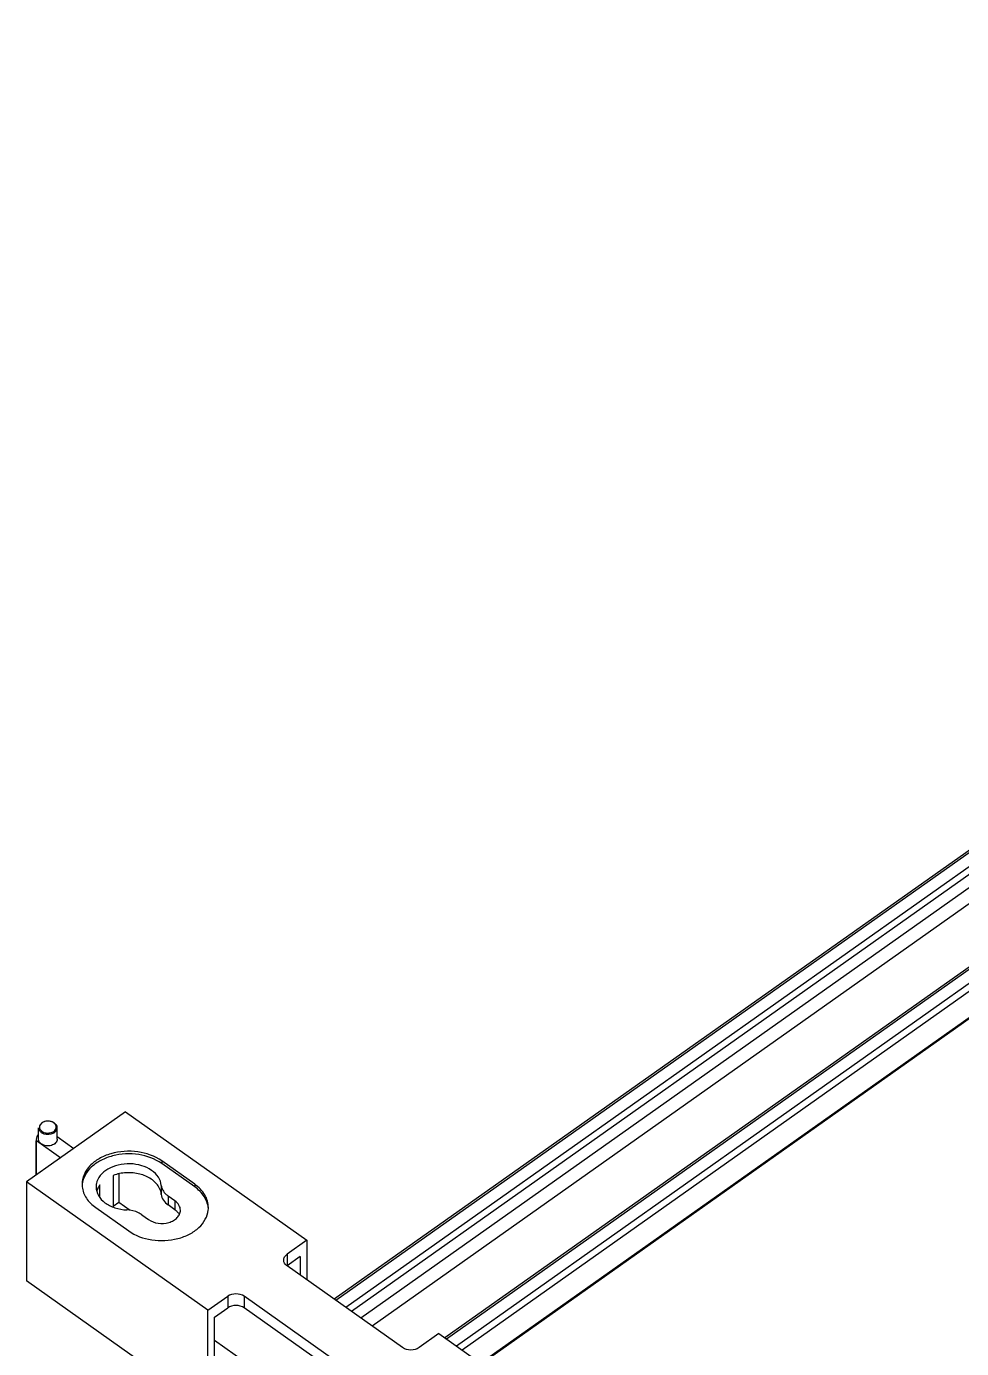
# Model space of a CAD drawing. Header units: millimetres. Extents: x 9226 to 36041, y 16031 to 21779.
# Drawn here: x 13813.7 to 14014.1, y 16688.3 to 16971.5 of the extents above; entities that cross this region are included whole.
import ezdxf

# ---------------------------------------------------------------- set-up
doc = ezdxf.new("R2010")
doc.units = ezdxf.units.MM
doc.layers.add('02___PRT_ALL_AXES', color=7, linetype='Continuous')

msp = doc.modelspace()

# ---------------------------------------------------------------- linework, layer by layer
at = {"color": 7, "linetype": 'Continuous'}
for p, q in [((14265.303, 16971.506), (13879.656, 16698.813)), ((14268.709, 16968.69), (13883.351, 16696.2)), ((14268.709, 16965.862), (13885.351, 16694.786)), ((14266.223, 16960.689), (13887.765, 16693.079)), ((14281.79, 16958.165), (13903.344, 16690.563)), ((14281.79, 16952.94), (13907.039, 16687.95)), ((14281.79, 16947.283), (13911.039, 16685.122)), ((14281.79, 16947.058), (13911.198, 16685.01)), ((13834.899, 16738.961), (13873.79, 16711.461)), ((13815.782, 16725.443), (13815.782, 16732.845)), ((13842.677, 16728.461), (13842.677, 16727.895)), ((13849.748, 16723.461), (13842.677, 16728.461)), ((13849.748, 16722.895), (13842.677, 16727.895)), ((13813.686, 16723.961), (13813.686, 16702.748)), ((13852.577, 16696.461), (13813.686, 16723.961)), ((13829.448, 16720.604), (13829.448, 16723.34)), ((13832.277, 16725.34), (13832.277, 16718.589)), ((13833.485, 16725.672), (13833.485, 16719.576)), ((13842.592, 16723.205), (13842.592, 16721.296)), ((13849.748, 16723.461), (13849.748, 16722.895)), ((13844.047, 16720.926), (13844.047, 16719.017)), ((13845.506, 16719.895), (13844.047, 16720.926)), ((13828.535, 16718.461), (13835.606, 16713.461)), ((13833.485, 16719.576), (13832.277, 16718.722)), ((13835.916, 16717.857), (13833.485, 16719.576)), ((13845.506, 16717.986), (13844.047, 16719.017)), ((13845.506, 16719.895), (13845.506, 16717.986)), ((13838.39, 16716.926), (13839.849, 16715.895)), ((13873.79, 16711.461), (13869.547, 16708.461)), ((13873.79, 16711.461), (13873.79, 16702.961)), ((13869.547, 16708.461), (13869.547, 16705.986)), ((13872.376, 16707.986), (13869.547, 16705.986)), ((13894.296, 16688.461), (13869.547, 16705.961)), ((13872.376, 16707.986), (13872.376, 16703.961)), ((13849.453, 16677.456), (13813.686, 16702.748)), ((13852.577, 16696.461), (13856.819, 16699.461)), ((13856.819, 16699.461), (13856.819, 16696.986)), ((13860.355, 16699.461), (13860.355, 16696.986)), ((13885.104, 16681.961), (13860.355, 16699.461)), ((13852.577, 16679.665), (13852.577, 16696.461)), ((13853.991, 16694.986), (13856.819, 16696.986)), ((13853.991, 16680.665), (13853.991, 16694.986)), ((13885.104, 16679.486), (13860.355, 16696.986)), ((13853.991, 16690.076), (13860.646, 16685.37)), ((13902.074, 16691.461), (13897.832, 16688.461)), ((13902.074, 16691.461), (14001.069, 16621.461))]:
    msp.add_line(p, q, dxfattribs=at)
for centre, radius, start, end in [((13818.222, 16734.739), 2.237, 105.30595, 107.91635), ((13818.283, 16734.451), 2.532, 88.18705, 94.73329), ((13818.327, 16734.689), 2.29, 73.64862, 76.64474), ((13830.612, 16723.46), 5.006, 179.99627, 186.34594), ((13832.128, 16722.895), 3.522, 171.71982, 179.99494), ((13832.171, 16722.888), 3.566, 168.3833, 171.71418), ((13832.34, 16720.939), 3.739, 160.48877, 164.51294), ((13832.549, 16720.861), 3.962, 153.0691, 160.43979), ((13845.96, 16723.87), 3.495, 218.3718, 220.59636), ((13844.062, 16715.698), 2.687, 35.82479, 38.31421), ((13847.649, 16718.462), 5.028, 353.60323, 359.98333)]:
    msp.add_arc(centre, radius, start, end, dxfattribs=at)
for points, knots in [([(13816.282, 16735.569), (13816.282, 16735.382), (13816.403, 16734.98), (13816.696, 16734.691), (13816.868, 16734.569)], [0, 0, 0, 0, 0.4710056, 1, 1, 1, 1]), ([(13816.619, 16736.198), (13816.534, 16736.052), (13816.43, 16735.711), (13816.534, 16735.369), (13816.619, 16735.224)], [0, 0, 0, 0, 0.4999988, 1, 1, 1, 1]), ([(13817.534, 16736.868), (13817.434, 16736.836), (13817.08, 16736.694), (13816.759, 16736.437), (13816.619, 16736.198)], [0, 0, 0, 0, 0.274632, 1, 1, 1, 1]), ([(13816.619, 16735.224), (13816.642, 16735.184), (13816.749, 16735.026), (13816.891, 16734.894), (13817.009, 16734.811)], [0, 0, 0, 0, 0.2386225, 1, 1, 1, 1]), ([(13816.868, 16734.569), (13817.041, 16734.447), (13817.838, 16734.064), (13818.833, 16734.116), (13819.429, 16734.411)], [0, 0, 0, 0, 0.2413032, 1, 1, 1, 1]), ([(13817.009, 16734.811), (13817.277, 16734.621), (13817.945, 16734.39), (13818.95, 16734.46), (13819.803, 16734.888), (13820.082, 16735.454), (13820.082, 16735.711)], [0, 0, 0, 0, 0.264104, 0.5434729, 0.7937769, 1, 1, 1, 1]), ([(13819.555, 16736.611), (13819.513, 16736.641), (13819.331, 16736.757), (13819.129, 16736.84), (13818.971, 16736.887)], [0, 0, 0, 0, 0.2391799, 1, 1, 1, 1]), ([(13819.696, 16736.569), (13819.655, 16736.599), (13819.476, 16736.714), (13819.281, 16736.8), (13819.128, 16736.851)], [0, 0, 0, 0, 0.2402089, 1, 1, 1, 1]), ([(13819.429, 16734.411), (13819.67, 16734.53), (13820.09, 16734.836), (13820.282, 16735.339), (13820.282, 16735.569)], [0, 0, 0, 0, 0.5381682, 1, 1, 1, 1]), ([(13819.945, 16736.198), (13819.922, 16736.237), (13819.815, 16736.395), (13819.673, 16736.527), (13819.555, 16736.611)], [0, 0, 0, 0, 0.2386225, 1, 1, 1, 1]), ([(13820.094, 16736.167), (13820.069, 16736.205), (13819.957, 16736.357), (13819.814, 16736.486), (13819.696, 16736.569)], [0, 0, 0, 0, 0.2396466, 1, 1, 1, 1]), ([(13820.082, 16735.711), (13820.082, 16735.837), (13820.044, 16736.009), (13819.967, 16736.16), (13819.945, 16736.198)], [0, 0, 0, 0, 0.7409916, 1, 1, 1, 1]), ([(13820.282, 16735.569), (13820.282, 16735.725), (13820.23, 16735.939), (13820.125, 16736.121), (13820.094, 16736.167)], [0, 0, 0, 0, 0.739199, 1, 1, 1, 1]), ([(13842.677, 16728.461), (13841.187, 16729.514), (13837.489, 16730.794), (13832.702, 16730.478), (13829.276, 16729.065), (13827.258, 16727.537), (13825.927, 16725.625), (13825.606, 16724.16), (13825.606, 16723.461)], [0, 0, 0, 0, 0.2624877, 0.5402325, 0.6713336, 0.7912002, 0.8994243, 1, 1, 1, 1]), ([(13842.677, 16727.895), (13841.239, 16728.912), (13837.679, 16730.179), (13833.044, 16729.961), (13829.663, 16728.699), (13827.611, 16727.299), (13826.171, 16725.523), (13825.712, 16724.126), (13825.637, 16723.446)], [0, 0, 0, 0, 0.2601627, 0.5364167, 0.6679691, 0.7891379, 0.8988825, 1, 1, 1, 1]), ([(13842.592, 16723.205), (13842.538, 16723.822), (13842.051, 16725.11), (13840.495, 16726.588), (13838.356, 16727.564), (13835.888, 16727.948), (13833.386, 16727.703), (13831.15, 16726.851), (13829.444, 16725.479), (13828.806, 16724.225), (13828.679, 16723.606)], [0, 0, 0, 0, 0.1044857, 0.2215808, 0.3535203, 0.4952884, 0.6381133, 0.7728565, 0.8933677, 1, 1, 1, 1]), ([(13842.088, 16722.855), (13841.694, 16723.538), (13840.436, 16724.768), (13838.391, 16725.611), (13836.538, 16725.928), (13834.611, 16725.967), (13833.167, 16725.68), (13832.277, 16725.34)], [0, 0, 0, 0, 0.2181887, 0.4678751, 0.6012068, 0.7363988, 1, 1, 1, 1]), ([(13825.637, 16722.907), (13825.731, 16722.058), (13826.416, 16720.298), (13827.755, 16719.012), (13828.535, 16718.461)], [0, 0, 0, 0, 0.4723567, 1, 1, 1, 1]), ([(13828.606, 16722.895), (13828.606, 16722.266), (13828.994, 16720.92), (13830.504, 16719.34), (13832.652, 16718.282), (13834.308, 16717.993), (13835.168, 16717.955)], [0, 0, 0, 0, 0.2106232, 0.4454948, 0.7117603, 1, 1, 1, 1]), ([(13842.592, 16723.205), (13842.604, 16723.073), (13842.696, 16722.531), (13842.961, 16722.026), (13843.219, 16721.7)], [0, 0, 0, 0, 0.2419751, 1, 1, 1, 1]), ([(13852.677, 16718.461), (13852.677, 16718.925), (13852.542, 16719.875), (13851.736, 16721.723), (13850.607, 16722.853), (13849.748, 16723.461)], [0, 0, 0, 0, 0.2324385, 0.4732743, 1, 1, 1, 1]), ([(13852.647, 16718.446), (13852.553, 16719.296), (13851.868, 16721.057), (13850.528, 16722.344), (13849.748, 16722.895)], [0, 0, 0, 0, 0.4723334, 1, 1, 1, 1]), ([(13842.592, 16721.296), (13842.581, 16721.43), (13842.501, 16721.973), (13842.295, 16722.496), (13842.088, 16722.855)], [0, 0, 0, 0, 0.2448502, 1, 1, 1, 1]), ([(13842.592, 16721.296), (13842.631, 16720.862), (13842.967, 16719.957), (13843.649, 16719.299), (13844.047, 16719.017)], [0, 0, 0, 0, 0.4720715, 1, 1, 1, 1]), ([(13843.306, 16721.595), (13843.358, 16721.534), (13843.584, 16721.288), (13843.841, 16721.072), (13844.047, 16720.926)], [0, 0, 0, 0, 0.2425458, 1, 1, 1, 1]), ([(13838.39, 16716.926), (13838.171, 16717.081), (13837.187, 16717.656), (13836.035, 16717.917), (13835.168, 16717.955)], [0, 0, 0, 0, 0.2359216, 1, 1, 1, 1]), ([(13835.606, 16713.461), (13837.044, 16712.444), (13840.601, 16711.177), (13845.234, 16711.394), (13848.615, 16712.654), (13850.667, 16714.052), (13852.108, 16715.826), (13852.57, 16717.222), (13852.646, 16717.902)], [0, 0, 0, 0, 0.2601275, 0.5363585, 0.6679172, 0.7891048, 0.8988718, 1, 1, 1, 1]), ([(13839.849, 16715.895), (13840.445, 16715.474), (13841.924, 16714.962), (13843.839, 16715.088), (13845.209, 16715.653), (13846.016, 16716.265), (13846.549, 16717.029), (13846.677, 16717.615), (13846.677, 16717.895)], [0, 0, 0, 0, 0.262498, 0.5402364, 0.6713352, 0.7912006, 0.8994229, 1, 1, 1, 1]), ([(13846.677, 16717.895), (13846.677, 16718.27), (13846.435, 16719.074), (13845.849, 16719.652), (13845.506, 16719.895)], [0, 0, 0, 0, 0.4710031, 1, 1, 1, 1]), ([(13845.506, 16717.986), (13845.57, 16717.94), (13845.812, 16717.757), (13846.031, 16717.541), (13846.17, 16717.364)], [0, 0, 0, 0, 0.2587989, 1, 1, 1, 1]), ([(13868.815, 16707.211), (13868.815, 16707.445), (13868.966, 16707.948), (13869.332, 16708.309), (13869.547, 16708.461)], [0, 0, 0, 0, 0.4710073, 1, 1, 1, 1]), ([(13869.547, 16705.961), (13869.332, 16706.113), (13868.966, 16706.474), (13868.815, 16706.977), (13868.815, 16707.211)], [0, 0, 0, 0, 0.5289927, 1, 1, 1, 1])]:
    msp.add_open_spline(points, degree=3, knots=knots, dxfattribs=at)
for points in [[(13818.074, 16736.975), (13817.924, 16736.963), (13817.776, 16736.937), (13817.631, 16736.898)], [(13818.856, 16736.917), (13818.694, 16736.956), (13818.528, 16736.977), (13818.363, 16736.982)], [(13829.448, 16723.34), (13829.285, 16723.126), (13829.139, 16722.896), (13829.017, 16722.656)], [(13846.241, 16717.271), (13846.314, 16717.169), (13846.38, 16717.063), (13846.437, 16716.952)], [(13860.355, 16699.461), (13859.854, 16699.815), (13858.587, 16700.142), (13857.321, 16699.815), (13856.819, 16699.461)], [(13860.355, 16696.986), (13859.854, 16697.34), (13858.587, 16697.667), (13857.321, 16697.34), (13856.819, 16696.986)], [(13897.832, 16688.461), (13897.33, 16688.106), (13896.064, 16687.78), (13894.797, 16688.106), (13894.296, 16688.461)]]:
    msp.add_open_spline(points, degree=3, dxfattribs=at)
at = {"layer": '02___PRT_ALL_AXES', "color": 7, "linetype": 'Continuous'}
for p, q in [((14260.952, 16967.912), (13880.022, 16698.554)), ((14263.074, 16966.412), (13882.143, 16697.054)), ((14278.63, 16955.412), (13903.71, 16690.304)), ((14280.751, 16953.912), (13905.832, 16688.804)), ((13834.899, 16738.961), (13813.686, 16723.961)), ((13816.282, 16733.095), (13816.282, 16735.569)), ((13820.282, 16733.095), (13820.282, 16735.569)), ((13815.783, 16733.095), (13815.807, 16732.845)), ((13815.807, 16725.461), (13815.807, 16732.845)), ((13815.807, 16732.845), (13821.028, 16729.153)), ((13820.282, 16733.68), (13823.857, 16731.153))]:
    msp.add_line(p, q, dxfattribs=at)
for points, knots in [([(13816.06, 16733.905), (13816.016, 16733.844), (13815.861, 16733.601), (13815.782, 16733.307), (13815.782, 16733.095)], [0, 0, 0, 0, 0.2622223, 1, 1, 1, 1]), ([(13816.868, 16732.095), (13816.696, 16732.216), (13816.403, 16732.505), (13816.282, 16732.907), (13816.282, 16733.095)], [0, 0, 0, 0, 0.5289237, 1, 1, 1, 1]), ([(13820.282, 16733.095), (13820.282, 16732.955), (13820.218, 16732.662), (13819.847, 16732.129), (13819.024, 16731.699), (13817.907, 16731.629), (13817.166, 16731.884), (13816.868, 16732.095)], [0, 0, 0, 0, 0.100794, 0.2092481, 0.4585995, 0.7369019, 1, 1, 1, 1])]:
    msp.add_open_spline(points, degree=3, knots=knots, dxfattribs=at)
msp.add_open_spline([(13816.258, 16734.132), (13816.186, 16734.062), (13816.12, 16733.986), (13816.06, 16733.905)], degree=3, dxfattribs=at)

doc.saveas('drawing.dxf')
